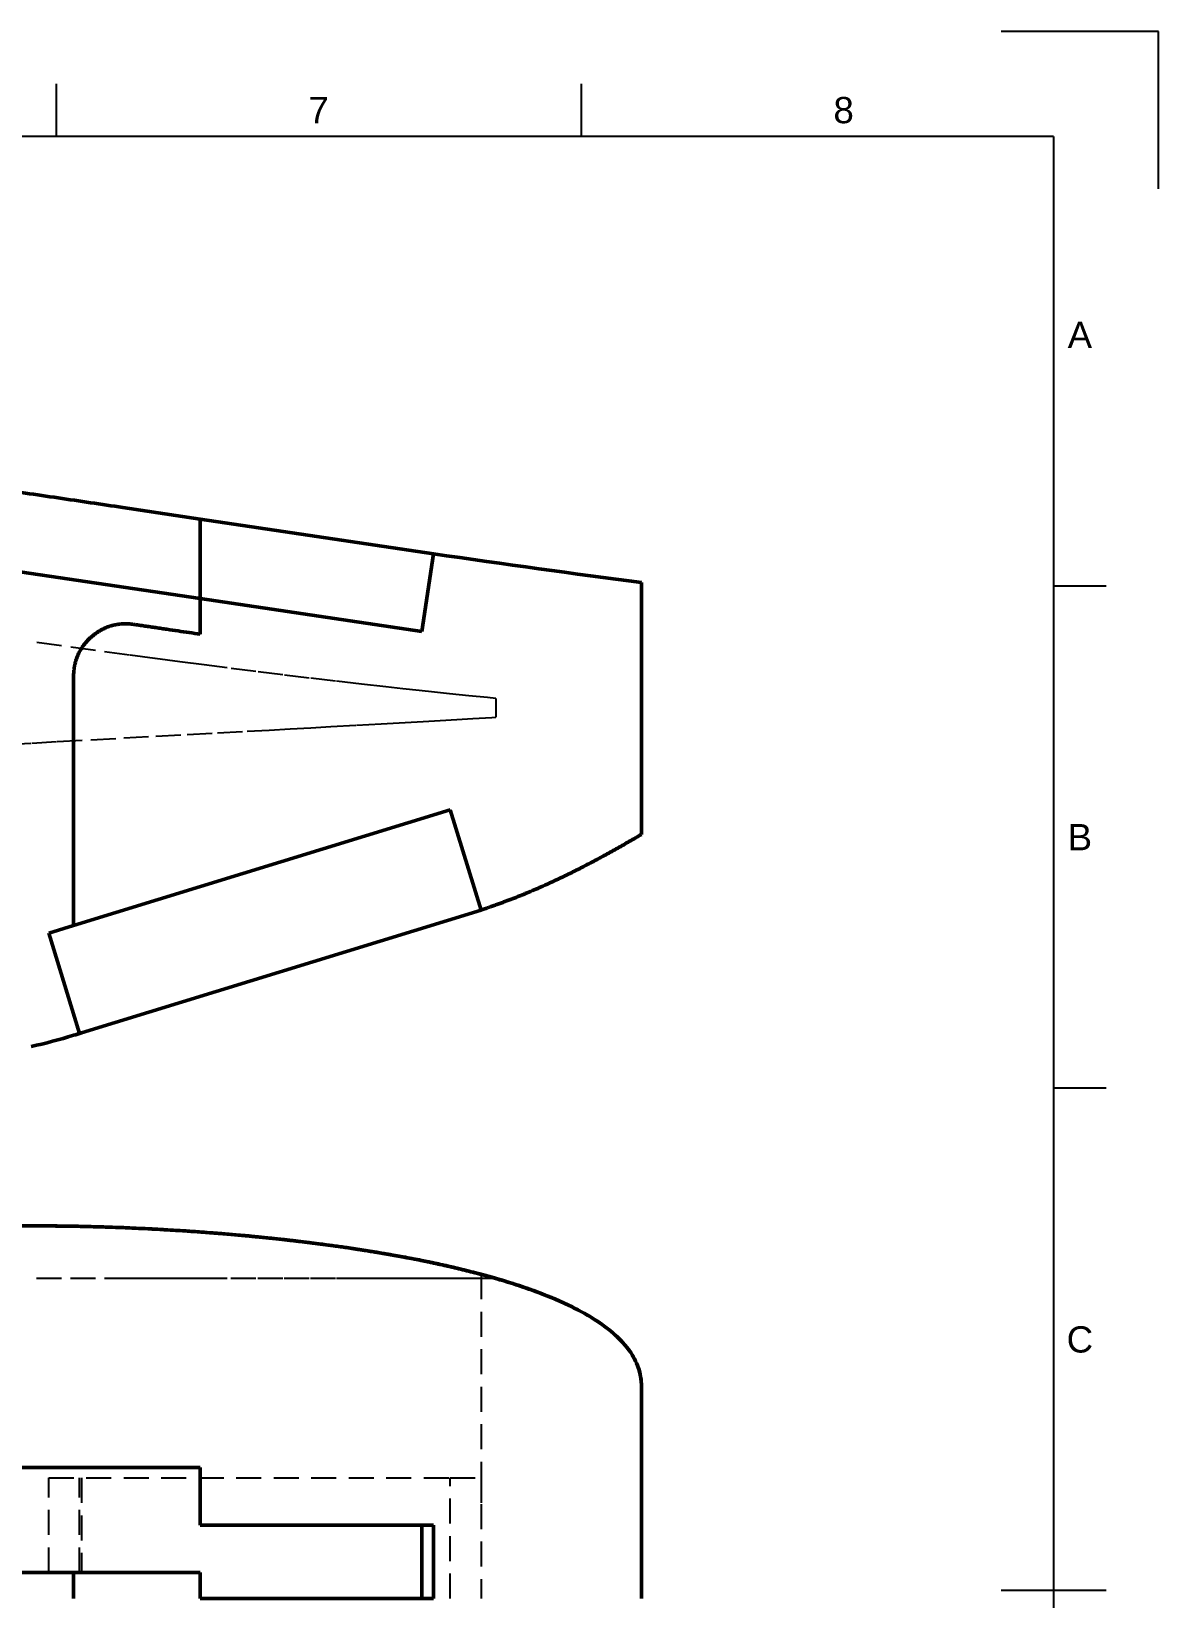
# Model space of a CAD drawing. Header units: millimetres. Extents: x 0 to 420, y 0 to 297.
# Drawn here: x 312.6 to 420, y 147.7 to 297 of the extents above; entities that cross this region are included whole.
import ezdxf
from ezdxf.enums import TextEntityAlignment as Align

# ---------------------------------------------------------------- set-up
doc = ezdxf.new("R2010")
doc.units = ezdxf.units.MM
doc.header["$LTSCALE"] = 0.75
doc.linetypes.add('HIDDEN2', pattern=[4.7625, 3.175, -1.5875])
for name, color, linetype, lineweight in [('Border', 7, 'Continuous', 25), ('Sichtbar', 7, 'Continuous', 50), ('Verdeckt', 7, 'HIDDEN2', 25)]:
    doc.layers.add(name, color=color, linetype=linetype, lineweight=lineweight)
doc.styles.add('FusionTitle', font='arial.ttf')

# ---------------------------------------------------------------- blocks, each defined once
blk = doc.blocks.new('ISO_A3_SHEET')
at = {"layer": 'Border'}
for p, q in [((315, 292), (315, 287)), ((365, 292), (365, 287)), ((410, 287), (20, 287)), ((410, 287), (410, 10)), ((415, 244.16666), (410, 244.16666)), ((415, 196.33333), (410, 196.33333)), ((415, 148.5), (405, 148.5))]:
    blk.add_line(p, q, dxfattribs=at)
at = {"layer": 'Defpoints'}
for p, q in [((420, 297), (405, 297)), ((420, 282), (420, 297))]:
    blk.add_line(p, q, dxfattribs=at)
at = {"layer": 'Border', "style": 'FusionTitle'}
for s, p in [('7', (340, 289.5)), ('8', (390, 289.5)), ('A', (412.5, 268.08333)), ('B', (412.5, 220.25)), ('C', (412.5, 172.41667))]:
    blk.add_text(s, height=2.5, dxfattribs=at).set_placement(p, align=Align.MIDDLE)

msp = doc.modelspace()

# ---------------------------------------------------------------- linework, layer by layer
at = {"layer": 'Sichtbar', "extrusion": (-1, -2e-16, 0)}
for p, q in [((328.73, 250.55, 5.25), (321.37, 251.65, 5.25)), ((328.73, 250.55, 10.75), (328.73, 242.97, 10.75)), ((328.73, 250.55, 10.75), (350.93, 247.24, 10.75)), ((295.38, 247.94, 15.25), (328.73, 242.97, 15.25)), ((350.93, 247.24, 17.75), (349.83, 239.83, 17.75)), ((370.74, 220.51, 17.75), (370.74, 244.51, 17.75)), ((349.83, 239.83, 17.75), (328.73, 242.97, 17.75)), ((328.73, 242.97, 17.75), (328.73, 239.58, 17.75)), ((316.67, 235.57, 17.75), (316.67, 211.84, 17.75)), ((316.67, 211.84, 17.75), (352.53, 222.87, 17.75)), ((352.53, 222.87, 17.75), (355.47, 213.31, 17.75)), ((355.47, 213.31, 6.25), (317.41, 201.61, 6.25)), ((316.67, 211.84, 15.25), (314.3, 211.11, 15.25)), ((314.3, 211.11, 15.25), (317.23, 201.55, 15.25)), ((317.23, 201.55, 15.25), (317.41, 201.61, 15.25)), ((313.24, 183.23, -1.6), (313.24, 183.23, -1.6)), ((314.58, 183.22, -30.07), (314.58, 183.22, -1.53)), ((314.58, 183.22, 7.75), (314.58, 183.22, 21.8)), ((370.74, 168.15, 13.66), (370.74, 167.98, 13.66)), ((370.74, 167.98, 13.66), (370.74, 147.73, 13.66)), ((328.73, 160.23, 19.7), (321.37, 160.23, 20.79)), ((328.73, 160.23, 19.7), (328.73, 154.73, 19.7)), ((328.73, 154.73, 19.7), (350.93, 154.73, 16.39)), ((349.83, 147.73, 8.97), (349.83, 154.73, 8.97)), ((350.93, 154.73, 16.39), (350.93, 147.73, 16.39)), ((295.38, 150.23, 17.08), (328.73, 150.23, 12.11)), ((316.67, 147.73, 4.72), (316.67, 150.23, 4.72)), ((328.73, 150.23, 12.11), (328.73, 147.73, 12.11)), ((349.83, 147.73, 8.97), (328.73, 147.73, 12.11)), ((350.93, 147.73, 16.39), (349.83, 147.73, 8.97))]:
    msp.add_line(p, q, dxfattribs=at)
at = {"layer": 'Sichtbar'}
for points, knots in [([(321.37, 251.65, 5.25), (319.31, 251.95, 5.25), (317.26, 252.26, 5.25), (313.12, 252.87, 5.25), (311.04, 253.18, 5.25), (308.97, 253.48, 5.25)], [0, 0, 0, 0, 1.250162, 1.250162, 2.510469, 2.510469, 2.510469, 2.510469]), ([(322.39, 240.52, 17.75), (322.27, 240.53, 17.75), (322.03, 240.56, 17.75), (321.66, 240.58, 17.75), (321.3, 240.57, 17.75), (320.95, 240.53, 17.75), (320.6, 240.47, 17.75), (320.26, 240.39, 17.75), (319.93, 240.28, 17.75), (319.61, 240.14, 17.75), (319.29, 239.98, 17.75), (318.98, 239.8, 17.75), (318.68, 239.59, 17.75), (318.4, 239.35, 17.75), (318.13, 239.1, 17.75), (317.87, 238.84, 17.75), (317.65, 238.56, 17.75), (317.44, 238.27, 17.75), (317.29, 238.02, 17.75), (317.18, 237.81, 17.75), (317.11, 237.66, 17.75), (317.04, 237.5, 17.75), (316.97, 237.33, 17.75), (316.92, 237.17, 17.75), (316.86, 237, 17.75), (316.82, 236.83, 17.75), (316.79, 236.68, 17.75), (316.76, 236.57, 17.75), (316.75, 236.48, 17.75), (316.73, 236.39, 17.75), (316.72, 236.3, 17.75), (316.71, 236.21, 17.75), (316.7, 236.14, 17.75), (316.69, 236.08, 17.75), (316.69, 236.03, 17.75), (316.68, 235.99, 17.75), (316.68, 235.94, 17.75), (316.68, 235.89, 17.75), (316.68, 235.85, 17.75), (316.67, 235.81, 17.75), (316.67, 235.78, 17.75), (316.67, 235.76, 17.75), (316.67, 235.73, 17.75), (316.67, 235.71, 17.75), (316.67, 235.69, 17.75), (316.67, 235.67, 17.75), (316.67, 235.66, 17.75), (316.67, 235.65, 17.75), (316.67, 235.64, 17.75), (316.67, 235.63, 17.75), (316.67, 235.62, 17.75), (316.67, 235.61, 17.75), (316.67, 235.6, 17.75), (316.67, 235.6, 17.75), (316.67, 235.59, 17.75), (316.67, 235.59, 17.75), (316.67, 235.58, 17.75), (316.67, 235.58, 17.75), (316.67, 235.58, 17.75), (316.67, 235.58, 17.75), (316.67, 235.57, 17.75), (316.67, 235.57, 17.75), (316.67, 235.57, 17.75), (316.67, 235.57, 17.75), (316.67, 235.57, 17.75), (316.67, 235.57, 17.75), (316.67, 235.57, 17.75), (316.67, 235.57, 17.75), (316.67, 235.57, 17.75), (316.67, 235.57, 17.75), (316.67, 235.57, 17.75), (316.67, 235.57, 17.75)], [-1.718679, -1.718679, -1.718679, -1.718679, -1.644312, -1.571429, -1.499754, -1.428997, -1.35886, -1.289033, -1.219207, -1.149069, -1.078313, -1.006637, -0.933754, -0.859387, -0.785019, -0.712136, -0.64046, -0.569703, -0.499564, -0.464625, -0.429724, -0.394824, -0.359885, -0.324868, -0.289735, -0.254446, -0.218966, -0.201141, -0.183254, -0.165301, -0.147277, -0.129177, -0.110997, -0.101876, -0.092733, -0.083568, -0.07438, -0.065169, -0.055934, -0.046676, -0.042037, -0.037392, -0.032741, -0.028083, -0.023419, -0.021085, -0.018749, -0.016411, -0.014071, -0.01173, -0.009388, -0.008216, -0.007043, -0.00587, -0.004697, -0.003523, -0.002936, -0.002349, -0.001762, -0.001469, -0.001175, -0.000881, -0.000587, -0.000441, -0.000294, -0.00022, -0.000147, -0.000073, -0.000037, -0.000018, 0, 0, 0, 0]), ([(328.73, 239.58, 17.75), (328.38, 239.63, 17.75), (327.68, 239.74, 17.75), (326.62, 239.89, 17.75), (325.74, 240.02, 17.75), (325.04, 240.13, 17.75), (324.51, 240.21, 17.75), (323.98, 240.28, 17.75), (323.54, 240.35, 17.75), (323.19, 240.4, 17.75), (322.97, 240.43, 17.75), (322.79, 240.46, 17.75), (322.66, 240.48, 17.75), (322.55, 240.49, 17.75), (322.46, 240.51, 17.75), (322.41, 240.51, 17.75), (322.39, 240.52, 17.75)], [-1.282023, -1.282023, -1.282023, -1.282023, -1.068357, -0.854689, -0.641018, -0.534182, -0.427346, -0.320509, -0.213673, -0.160255, -0.106836, -0.080127, -0.053418, -0.026709, -0.013354, 0, 0, 0, 0]), ([(355.47, 213.31, 17.75), (355.47, 213.31, 17.75), (355.47, 213.31, 17.75), (355.47, 213.31, 17.75), (355.47, 213.31, 17.75), (355.47, 213.31, 17.75), (355.47, 213.31, 17.75), (355.47, 213.31, 17.75), (355.48, 213.31, 17.75), (355.48, 213.32, 17.75), (355.49, 213.32, 17.75), (355.49, 213.32, 17.75), (355.5, 213.32, 17.75), (355.51, 213.32, 17.75), (355.52, 213.33, 17.75), (355.53, 213.33, 17.75), (355.54, 213.34, 17.75), (355.57, 213.34, 17.75), (355.59, 213.35, 17.75), (355.61, 213.36, 17.75), (355.64, 213.37, 17.75), (355.67, 213.38, 17.75), (355.71, 213.39, 17.75), (355.76, 213.41, 17.75), (355.81, 213.42, 17.75), (355.87, 213.45, 17.75), (355.95, 213.47, 17.75), (356.05, 213.51, 17.75), (356.14, 213.54, 17.75), (356.24, 213.57, 17.75), (356.33, 213.61, 17.75), (356.46, 213.65, 17.75), (356.62, 213.71, 17.75), (356.8, 213.77, 17.75), (356.99, 213.84, 17.75), (357.18, 213.91, 17.75), (357.42, 214, 17.75), (357.73, 214.11, 17.75), (358.09, 214.25, 17.75), (358.45, 214.38, 17.75), (358.81, 214.52, 17.75), (359.16, 214.66, 17.75), (359.51, 214.8, 17.75), (359.97, 214.99, 17.75), (360.53, 215.23, 17.75), (361.2, 215.52, 17.75), (361.86, 215.81, 17.75), (362.5, 216.11, 17.75), (363.14, 216.41, 17.75), (363.97, 216.81, 17.75), (364.98, 217.32, 17.75), (366.17, 217.94, 17.75), (367.34, 218.57, 17.75), (368.49, 219.21, 17.75), (369.62, 219.86, 17.75), (370.37, 220.29, 17.75), (370.74, 220.51, 17.75)], [0.00001, 0.00001, 0.00001, 0.00001, 0.00008, 0.00016, 0.000321, 0.000641, 0.000962, 0.001283, 0.001924, 0.002566, 0.003848, 0.005131, 0.006413, 0.007695, 0.010259, 0.012821, 0.015384, 0.020506, 0.025625, 0.030741, 0.035854, 0.040965, 0.051177, 0.061377, 0.071566, 0.081743, 0.102064, 0.122339, 0.142568, 0.162753, 0.182892, 0.202987, 0.243045, 0.282928, 0.322639, 0.362179, 0.401552, 0.479801, 0.557405, 0.63438, 0.710744, 0.786514, 0.861708, 0.936343, 1.083999, 1.22962, 1.373335, 1.515277, 1.655571, 1.794346, 2.067826, 2.336686, 2.601864, 2.864266, 3.124773, 3.384244, 3.384244, 3.384244, 3.384244]), ([(370.74, 168.15, 13.66), (370.72, 168.85, 13.66), (370.56, 169.52, 13.68), (369.97, 170.86, 13.76), (369.53, 171.5, 13.81), (368.24, 172.94, 13.98), (367.26, 173.69, 14.11), (364.27, 175.59, 14.51), (361.85, 176.59, 14.84), (356.83, 178.32, 15.54), (353.81, 179.09, 15.97), (350.93, 179.7, 16.39)], [0, 0, 0, 0, 0.420833, 0.420833, 0.88103, 0.88103, 1.588768, 1.588768, 3.02468, 3.02468, 4.812624, 4.812624, 4.812624, 4.812624]), ([(355.47, 178.62, -17.54), (355.47, 178.62, -17.54), (355.47, 178.62, -17.54), (355.47, 178.62, -17.54), (355.47, 178.62, -17.54), (356.67, 178.29, -17.14), (358.3, 177.83, -16.56), (362.78, 176.24, -14.68), (364.95, 175.21, -13.57), (367.67, 173.39, -12.1), (368.72, 172.52, -11.51), (369.85, 171.02, -10.86), (370.15, 170.51, -10.69), (370.59, 169.37, -10.43), (370.72, 168.78, -10.35), (370.74, 168.15, -10.34)], [0, 0, 0, 0, 0.000141, 0.000141, 0.00227, 0.00227, 1.144296, 1.144296, 2.743895, 2.743895, 3.728016, 3.728016, 4.170495, 4.170495, 4.621782, 4.621782, 4.621782, 4.621782])]:
    msp.add_open_spline(points, degree=3, knots=knots, dxfattribs=at)
for points in [[(370.74, 244.51, 17.75), (364.31, 245.34, 17.75), (357.7, 246.26, 17.75), (350.93, 247.24, 17.75)], [(317.41, 201.61, 15.25), (317.16, 201.53, 15.25), (316.92, 201.45, 15.25), (316.67, 201.38, 15.25)], [(316.67, 201.38, 15.25), (315.33, 200.97, 15.25), (313.98, 200.62, 15.25), (312.62, 200.31, 15.25)], [(321.37, 183.06, 20.79), (318.68, 183.16, 21.2), (315.93, 183.23, 21.6), (313.24, 183.23, 22)], [(314.58, 183.22, -30.07), (315.53, 183.21, -29.82), (316.48, 183.2, -29.55), (317.41, 183.18, -29.25)], [(317.41, 183.18, -29.25), (329.25, 182.93, -25.61), (344.35, 181.59, -20.96), (355.47, 178.62, -17.54)]]:
    msp.add_open_spline(points, degree=3, dxfattribs=at)
at = {"layer": 'Sichtbar', "extrusion": (-7.42574e-11, -1, -5.05342e-10)}
msp.add_open_spline([(313.24, 183.23, 22), (311.82, 183.23, 22.21), (310.4, 183.23, 22.42), (308.97, 183.23, 22.63)], degree=3, dxfattribs=at)
at = {"layer": 'Sichtbar', "extrusion": (-0.053953, 8.4587e-12, 0.998543)}
msp.add_open_spline([(315.11, 183.22, -1.5), (314.49, 183.22, -1.53), (313.87, 183.23, -1.57), (313.24, 183.23, -1.6)], degree=3, dxfattribs=at)
at = {"layer": 'Sichtbar', "extrusion": (0.136082, 4.92399e-11, 0.990698)}
msp.add_open_spline([(314.58, 183.22, 7.75), (314.89, 183.22, 7.71), (315.21, 183.22, 7.66), (315.52, 183.21, 7.62)], degree=3, dxfattribs=at)
at = {"layer": 'Sichtbar', "extrusion": (-0.053841, -7.5872e-12, 0.99855)}
msp.add_open_spline([(318.31, 183.16, -1.33), (317.25, 183.19, -1.38), (316.18, 183.21, -1.44), (315.11, 183.22, -1.5)], degree=3, dxfattribs=at)
at = {"layer": 'Sichtbar', "extrusion": (0.13513, -7.34299e-11, 0.990828)}
msp.add_open_spline([(315.52, 183.21, 7.62), (316.6, 183.2, 7.47), (317.68, 183.18, 7.33), (318.76, 183.15, 7.18)], degree=3, dxfattribs=at)
at = {"layer": 'Sichtbar', "extrusion": (-0.053819, 1.83383e-11, 0.998551)}
msp.add_open_spline([(321.44, 183.06, -1.16), (320.4, 183.1, -1.21), (319.35, 183.13, -1.27), (318.31, 183.16, -1.33)], degree=3, dxfattribs=at)
at = {"layer": 'Sichtbar', "extrusion": (0.133823, -5.7481e-11, 0.991005)}
msp.add_open_spline([(318.76, 183.15, 7.18), (319.83, 183.12, 7.03), (320.91, 183.08, 6.89), (321.99, 183.03, 6.74)], degree=3, dxfattribs=at)
at = {"layer": 'Sichtbar', "extrusion": (0.147315, 1.794e-13, 0.98909)}
msp.add_open_spline([(350.93, 179.7, 16.39), (341.73, 181.65, 17.76), (330.79, 182.68, 19.39), (321.37, 183.06, 20.79)], degree=3, dxfattribs=at)
at = {"layer": 'Sichtbar', "extrusion": (-0.054152, -7.94421e-11, 0.998533)}
msp.add_open_spline([(324.5, 182.91, -0.99), (323.48, 182.97, -1.05), (322.46, 183.01, -1.1), (321.44, 183.06, -1.16)], degree=3, dxfattribs=at)
at = {"layer": 'Sichtbar', "extrusion": (0.132459, -6.80412e-11, 0.991188)}
msp.add_open_spline([(321.99, 183.03, 6.74), (322.8, 183, 6.63), (323.6, 182.96, 6.53), (324.41, 182.92, 6.42)], degree=3, dxfattribs=at)
at = {"layer": 'Sichtbar', "extrusion": (0.131273, 1.05537e-10, 0.991346)}
msp.add_open_spline([(324.41, 182.92, 6.42), (325.2, 182.87, 6.31), (326, 182.83, 6.21), (326.79, 182.78, 6.1)], degree=3, dxfattribs=at)
at = {"layer": 'Sichtbar', "extrusion": (-0.054576, 7.41113e-11, 0.99851)}
msp.add_open_spline([(327.48, 182.73, -0.83), (326.49, 182.8, -0.88), (325.49, 182.86, -0.94), (324.5, 182.91, -0.99)], degree=3, dxfattribs=at)
at = {"layer": 'Sichtbar', "extrusion": (0.129801, 1.63759e-10, 0.99154)}
msp.add_open_spline([(326.79, 182.78, 6.1), (327.56, 182.73, 6), (328.33, 182.68, 5.9), (329.1, 182.62, 5.8)], degree=3, dxfattribs=at)
at = {"layer": 'Sichtbar', "extrusion": (-0.054838, -1.85773e-11, 0.998495)}
msp.add_open_spline([(330.39, 182.52, -0.67), (329.42, 182.6, -0.72), (328.45, 182.67, -0.78), (327.48, 182.73, -0.83)], degree=3, dxfattribs=at)
at = {"layer": 'Sichtbar', "extrusion": (0.128187, 1.99009e-11, 0.99175)}
msp.add_open_spline([(329.1, 182.62, 5.8), (329.83, 182.56, 5.71), (330.56, 182.51, 5.61), (331.3, 182.44, 5.52)], degree=3, dxfattribs=at)
at = {"layer": 'Sichtbar', "extrusion": (-0.055125, 4.05356e-11, 0.998479)}
msp.add_open_spline([(333.21, 182.27, -0.51), (332.27, 182.36, -0.56), (331.33, 182.44, -0.62), (330.39, 182.52, -0.67)], degree=3, dxfattribs=at)
at = {"layer": 'Sichtbar', "extrusion": (0.125874, 3.0328e-12, 0.992046)}
msp.add_open_spline([(331.3, 182.44, 5.52), (332.21, 182.37, 5.4), (333.12, 182.29, 5.29), (334.03, 182.2, 5.17)], degree=3, dxfattribs=at)
at = {"layer": 'Sichtbar', "extrusion": (-0.055112, 9.85856e-11, 0.99848)}
msp.add_open_spline([(335.28, 182.07, -0.4), (334.59, 182.14, -0.44), (333.9, 182.21, -0.47), (333.21, 182.27, -0.51)], degree=3, dxfattribs=at)
at = {"layer": 'Sichtbar', "extrusion": (0.123005, -6.28969e-11, 0.992406)}
msp.add_open_spline([(334.03, 182.2, 5.17), (334.89, 182.11, 5.06), (335.75, 182.02, 4.96), (336.61, 181.93, 4.85)], degree=3, dxfattribs=at)
at = {"layer": 'Sichtbar', "extrusion": (-0.054892, 8.48895e-11, 0.998492)}
msp.add_open_spline([(337.3, 181.85, -0.29), (336.63, 181.93, -0.32), (335.95, 182, -0.36), (335.28, 182.07, -0.4)], degree=3, dxfattribs=at)
at = {"layer": 'Sichtbar', "extrusion": (0.120016, 4.90649e-11, 0.992772)}
msp.add_open_spline([(336.61, 181.93, 4.85), (337.44, 181.84, 4.75), (338.28, 181.74, 4.65), (339.12, 181.64, 4.55)], degree=3, dxfattribs=at)
at = {"layer": 'Sichtbar', "extrusion": (-0.054794, -3.5313e-12, 0.998498)}
msp.add_open_spline([(339.26, 181.62, -0.18), (338.61, 181.7, -0.22), (337.95, 181.78, -0.25), (337.3, 181.85, -0.29)], degree=3, dxfattribs=at)
at = {"layer": 'Sichtbar', "extrusion": (0.117405, 8.50123e-11, 0.993084)}
msp.add_open_spline([(339.12, 181.64, 4.55), (339.95, 181.53, 4.45), (340.79, 181.42, 4.35), (341.62, 181.31, 4.25)], degree=3, dxfattribs=at)
at = {"layer": 'Sichtbar', "extrusion": (-0.054653, 5.18435e-11, 0.998505)}
msp.add_open_spline([(341.16, 181.37, -0.08), (340.53, 181.46, -0.11), (339.9, 181.54, -0.15), (339.26, 181.62, -0.18)], degree=3, dxfattribs=at)
at = {"layer": 'Sichtbar', "extrusion": (-0.054559, -2.68889e-11, 0.998511)}
msp.add_open_spline([(343.61, 181.02, 0.06), (342.79, 181.14, 0.01), (341.98, 181.26, -0.03), (341.16, 181.37, -0.08)], degree=3, dxfattribs=at)
at = {"layer": 'Sichtbar', "extrusion": (0.115025, -2.82206e-11, 0.993363)}
msp.add_open_spline([(341.62, 181.31, 4.25), (342.44, 181.19, 4.16), (343.26, 181.07, 4.06), (344.08, 180.94, 3.97)], degree=3, dxfattribs=at)
at = {"layer": 'Sichtbar', "extrusion": (-0.054807, 5.9734e-12, 0.998497)}
msp.add_open_spline([(345.96, 180.64, 0.19), (345.18, 180.77, 0.14), (344.39, 180.9, 0.1), (343.61, 181.02, 0.06)], degree=3, dxfattribs=at)
at = {"layer": 'Sichtbar', "extrusion": (0.112837, -7.47578e-11, 0.993614)}
msp.add_open_spline([(344.08, 180.94, 3.97), (344.86, 180.82, 3.88), (345.64, 180.7, 3.79), (346.41, 180.56, 3.7)], degree=3, dxfattribs=at)
at = {"layer": 'Sichtbar', "extrusion": (-0.055869, 3.20763e-11, 0.998438)}
msp.add_open_spline([(348.25, 180.23, 0.32), (347.49, 180.38, 0.27), (346.73, 180.51, 0.23), (345.96, 180.64, 0.19)], degree=3, dxfattribs=at)
at = {"layer": 'Sichtbar', "extrusion": (0.110749, -1.41993e-10, 0.993848)}
msp.add_open_spline([(346.41, 180.56, 3.7), (346.96, 180.47, 3.64), (347.5, 180.37, 3.58), (348.04, 180.27, 3.52)], degree=3, dxfattribs=at)
at = {"layer": 'Sichtbar', "extrusion": (0.108672, -1.08203e-10, 0.994078)}
msp.add_open_spline([(348.04, 180.27, 3.52), (348.56, 180.18, 3.46), (349.07, 180.08, 3.41), (349.58, 179.98, 3.35)], degree=3, dxfattribs=at)
at = {"layer": 'Sichtbar', "extrusion": (-0.057182, -7.53641e-11, 0.998364)}
msp.add_open_spline([(349.95, 179.9, 0.41), (349.38, 180.02, 0.38), (348.82, 180.13, 0.35), (348.25, 180.23, 0.32)], degree=3, dxfattribs=at)
at = {"layer": 'Sichtbar', "extrusion": (0.106368, -5.7726e-12, 0.994327)}
msp.add_open_spline([(349.58, 179.98, 3.35), (350.07, 179.88, 3.3), (350.56, 179.78, 3.25), (351.05, 179.67, 3.2)], degree=3, dxfattribs=at)
at = {"layer": 'Sichtbar', "extrusion": (-0.058216, 3.75593e-11, 0.998304)}
msp.add_open_spline([(351.59, 179.56, 0.51), (351.05, 179.68, 0.48), (350.5, 179.79, 0.44), (349.95, 179.9, 0.41)], degree=3, dxfattribs=at)
at = {"layer": 'Sichtbar', "extrusion": (0.104242, 3.6452e-12, 0.994552)}
msp.add_open_spline([(351.05, 179.67, 3.2), (351.52, 179.57, 3.15), (352, 179.47, 3.1), (352.47, 179.36, 3.05)], degree=3, dxfattribs=at)
at = {"layer": 'Sichtbar', "extrusion": (-0.059053, 1.12271e-10, 0.998255)}
msp.add_open_spline([(353.18, 179.19, 0.6), (352.65, 179.32, 0.57), (352.12, 179.44, 0.54), (351.59, 179.56, 0.51)], degree=3, dxfattribs=at)
at = {"layer": 'Sichtbar', "extrusion": (0.101334, 6.7052e-11, 0.994852)}
msp.add_open_spline([(352.47, 179.36, 3.05), (353.08, 179.22, 2.98), (353.7, 179.07, 2.92), (354.31, 178.92, 2.86)], degree=3, dxfattribs=at)
at = {"layer": 'Sichtbar', "extrusion": (-0.060016, 4.71742e-11, 0.998197)}
msp.add_open_spline([(354.68, 178.82, 0.69), (354.18, 178.95, 0.66), (353.68, 179.07, 0.63), (353.18, 179.19, 0.6)], degree=3, dxfattribs=at)
at = {"layer": 'Sichtbar', "extrusion": (0.098134, -8.87914e-11, 0.995173)}
msp.add_open_spline([(354.31, 178.92, 2.86), (354.9, 178.77, 2.8), (355.49, 178.61, 2.74), (356.08, 178.45, 2.68)], degree=3, dxfattribs=at)
at = {"layer": 'Sichtbar', "extrusion": (-0.060809, -8.736e-12, 0.998149)}
msp.add_open_spline([(356.51, 178.33, 0.8), (355.9, 178.5, 0.77), (355.29, 178.67, 0.73), (354.68, 178.82, 0.69)], degree=3, dxfattribs=at)
at = {"layer": 'Sichtbar', "extrusion": (0.094922, 1.45795e-10, 0.995485)}
msp.add_open_spline([(356.08, 178.45, 2.68), (356.34, 178.38, 2.66), (356.61, 178.3, 2.63), (356.87, 178.23, 2.61)], degree=3, dxfattribs=at)
at = {"layer": 'Sichtbar', "extrusion": (-0.06216, 6.1086e-10, 0.998066)}
msp.add_open_spline([(356.87, 178.23, 0.83), (356.75, 178.26, 0.82), (356.63, 178.3, 0.81), (356.51, 178.33, 0.8)], degree=3, dxfattribs=at)
at = {"layer": 'Sichtbar', "extrusion": (1, 0, 0.000113707)}
msp.add_open_spline([(356.87, 178.23, 2.61), (356.87, 178.23, 2.01), (356.87, 178.23, 1.42), (356.87, 178.23, 0.83)], degree=3, dxfattribs=at)
at = {"layer": 'Sichtbar', "extrusion": (-1.47999e-11, -1, -9.96383e-11)}
msp.add_open_spline([(321.37, 160.23, 20.79), (319.31, 160.23, 21.1), (317.26, 160.23, 21.41), (313.12, 160.23, 22.02), (311.04, 160.23, 22.32), (308.97, 160.23, 22.63)], degree=3, knots=[0, 0, 0, 0, 1.250162, 1.250162, 2.510469, 2.510469, 2.510469, 2.510469], dxfattribs=at)
at = {"layer": 'Verdeckt', "extrusion": (-1, -2e-16, 0)}
for p, q in [((315.52, 238.47, -12.75), (312.29, 238.92, -12.75)), ((318.76, 238.03, -12.75), (315.52, 238.47, -12.75)), ((321.99, 237.6, -12.75), (318.76, 238.03, -12.75)), ((324.41, 237.27, -12.75), (321.99, 237.6, -12.75)), ((326.79, 236.96, -12.75), (324.41, 237.27, -12.75)), ((329.1, 236.66, -12.75), (326.79, 236.96, -12.75)), ((331.3, 236.37, -12.75), (329.1, 236.66, -12.75)), ((334.03, 236.02, -12.75), (331.3, 236.37, -12.75)), ((336.61, 235.71, -12.75), (334.03, 236.02, -12.75)), ((339.12, 235.4, -12.75), (336.61, 235.71, -12.75)), ((341.62, 235.11, -12.75), (339.12, 235.4, -12.75)), ((344.08, 234.82, -12.75), (341.62, 235.11, -12.75)), ((346.41, 234.56, -12.75), (344.08, 234.82, -12.75)), ((348.04, 234.37, -12.75), (346.41, 234.56, -12.75)), ((349.58, 234.21, -12.75), (348.04, 234.37, -12.75)), ((351.05, 234.05, -12.75), (349.58, 234.21, -12.75)), ((352.47, 233.9, -12.75), (351.05, 234.05, -12.75)), ((354.31, 233.71, -12.75), (352.47, 233.9, -12.75)), ((356.08, 233.54, -12.75), (354.31, 233.71, -12.75)), ((356.87, 233.46, -12.75), (356.08, 233.54, -12.75)), ((351.59, 231.36, -12.75), (353.18, 231.46, -12.75)), ((353.18, 231.46, -12.75), (354.68, 231.55, -12.75)), ((354.68, 231.55, -12.75), (356.51, 231.66, -12.75)), ((356.51, 231.66, -12.75), (356.87, 231.68, -12.75)), ((324.5, 229.86, -12.75), (327.48, 230.03, -12.75)), ((327.48, 230.03, -12.75), (330.39, 230.18, -12.75)), ((330.39, 230.18, -12.75), (333.21, 230.34, -12.75)), ((333.21, 230.34, -12.75), (335.28, 230.45, -12.75)), ((335.28, 230.45, -12.75), (337.3, 230.57, -12.75)), ((337.3, 230.57, -12.75), (339.26, 230.67, -12.75)), ((339.26, 230.67, -12.75), (341.16, 230.78, -12.75)), ((341.16, 230.78, -12.75), (343.61, 230.91, -12.75)), ((343.61, 230.91, -12.75), (345.96, 231.04, -12.75)), ((345.96, 231.04, -12.75), (348.25, 231.17, -12.75)), ((348.25, 231.17, -12.75), (349.95, 231.27, -12.75)), ((349.95, 231.27, -12.75), (351.59, 231.36, -12.75)), ((310.21, 229.09, -12.75), (312.68, 229.22, -12.75)), ((312.68, 229.22, -12.75), (315.11, 229.36, -12.75)), ((315.11, 229.36, -12.75), (318.31, 229.53, -12.75)), ((318.31, 229.53, -12.75), (321.44, 229.7, -12.75)), ((321.44, 229.7, -12.75), (324.5, 229.86, -12.75)), ((315.52, 178.23, 7.62), (312.29, 178.23, 8.06)), ((318.76, 178.23, 7.18), (315.52, 178.23, 7.62)), ((321.99, 178.23, 6.74), (318.76, 178.23, 7.18)), ((324.41, 178.23, 6.42), (321.99, 178.23, 6.74)), ((326.79, 178.23, 6.1), (324.41, 178.23, 6.42)), ((329.1, 178.23, 5.8), (326.79, 178.23, 6.1)), ((331.3, 178.23, 5.52), (329.1, 178.23, 5.8)), ((334.03, 178.23, 5.17), (331.3, 178.23, 5.52)), ((336.61, 178.23, 4.85), (334.03, 178.23, 5.17)), ((339.12, 178.23, 4.55), (336.61, 178.23, 4.85)), ((341.62, 178.23, 4.25), (339.12, 178.23, 4.55)), ((344.08, 178.23, 3.97), (341.62, 178.23, 4.25)), ((346.41, 178.23, 3.7), (344.08, 178.23, 3.97)), ((348.04, 178.23, 3.52), (346.41, 178.23, 3.7)), ((349.58, 178.23, 3.35), (348.04, 178.23, 3.52)), ((351.05, 178.23, 3.2), (349.58, 178.23, 3.35)), ((352.47, 178.23, 3.05), (351.05, 178.23, 3.2)), ((354.31, 178.23, 2.86), (352.47, 178.23, 3.05)), ((356.08, 178.23, 2.68), (354.31, 178.23, 2.86)), ((355.47, 178.62, -17.54), (355.47, 159.23, -17.54)), ((356.87, 178.23, 2.61), (356.08, 178.23, 2.68)), ((314.3, 159.23, -19.74), (352.53, 159.23, -7.98)), ((314.3, 150.23, -19.74), (314.3, 159.23, -19.74)), ((317.23, 150.23, -29.3), (317.23, 159.23, -29.3)), ((317.41, 159.23, -29.25), (317.41, 150.23, -29.25)), ((352.53, 159.23, -7.98), (355.47, 159.23, -17.54)), ((352.53, 147.73, -7.98), (352.53, 159.23, -7.98)), ((355.47, 159.23, -17.54), (355.47, 159.23, -17.54)), ((355.47, 159.23, -17.54), (355.47, 156.73, -17.54)), ((355.47, 156.73, -17.54), (355.47, 147.73, -17.54))]:
    msp.add_line(p, q, dxfattribs=at)
at = {"layer": 'Verdeckt'}
for points in [[(356.87, 233.46, -12.75), (356.87, 232.87, -12.75), (356.87, 232.27, -12.75), (356.87, 231.68, -12.75)], [(313.25, 183.23, -30.4), (313.69, 183.23, -30.29), (314.14, 183.22, -30.18), (314.58, 183.22, -30.07)]]:
    msp.add_open_spline(points, degree=3, dxfattribs=at)
at = {"layer": 'Verdeckt', "extrusion": (0.136082, -9.72181e-11, 0.990698)}
msp.add_open_spline([(313.24, 183.23, 7.93), (313.69, 183.23, 7.87), (314.13, 183.22, 7.81), (314.58, 183.22, 7.75)], degree=3, dxfattribs=at)

# ---------------------------------------------------------------- block references
at = {"layer": 'Border'}
msp.add_blockref('ISO_A3_SHEET', (0, 0), dxfattribs=at)

doc.saveas('drawing.dxf')
